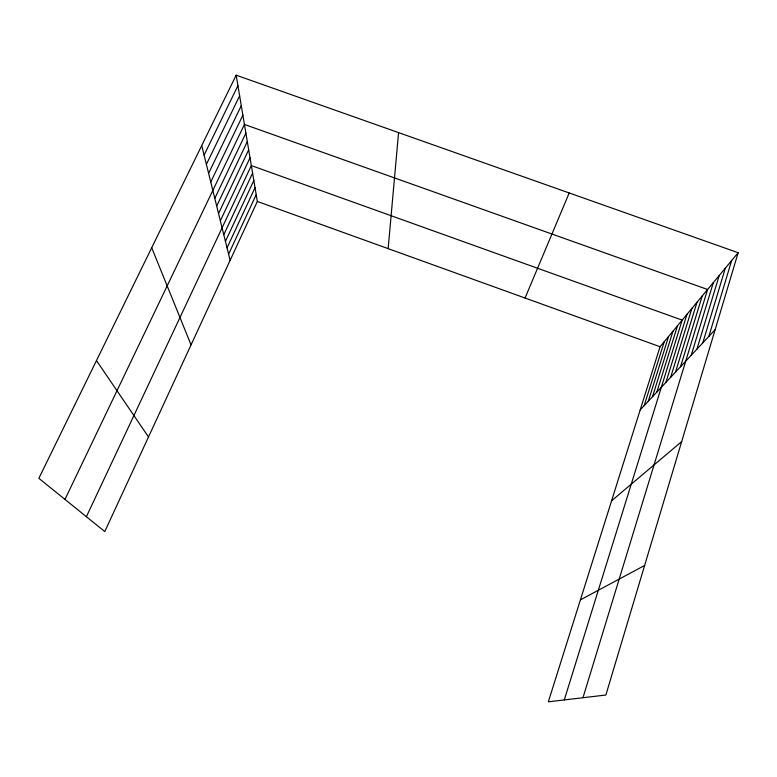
<?xml version="1.0" encoding="UTF-8"?>
<svg xmlns="http://www.w3.org/2000/svg" width="777" height="777" viewBox="0 0 777 777"><rect width="100%" height="100%" fill="white"/><g stroke="black" fill="none" stroke-linecap="round" stroke-linejoin="round"><path stroke-width="1.17" d="M388.15 248.64L398.572 132.614M738.15 252.71L605.885 695.017L548.329 701.816L660.071 346.727L738.15 252.71L236.169 75.184L38.85 478.311L104.778 531.565L257.342 201.457L236.169 75.184M702.787 342.89L725.329 268.143M708.857 336.383L731.633 260.557M696.911 349.184L719.23 275.495M582.973 697.727L707.594 289.5L244.425 124.427L64.977 499.417M691.219 355.274L713.325 282.605M680.545 366.705L702.204 295.988M670.648 377.311L691.899 308.401M675.524 372.086L696.979 302.292M564.287 699.931L682.167 320.124L251.33 165.579L86.393 516.715M665.918 382.381L686.965 314.345M652.505 396.736L672.969 331.196M656.856 392.084L677.505 325.738M644.182 405.662L664.257 341.686M648.29 401.262L668.55 336.519M525.058 298.028L569.211 192.958M228.603 254.186L256.206 194.648M227.039 247.863L255.031 187.665M223.786 234.693L252.593 173.135M225.437 241.365L253.836 180.497M220.338 220.785L250.029 157.799M218.541 213.52L248.689 149.806M216.696 206.051L247.309 141.589M214.792 198.368L245.891 133.129M210.752 182.032L242.88 115.181M208.605 173.349L241.278 105.653M206.391 164.384L239.627 95.814M204.098 155.118L237.927 85.664M640.18 409.935L715.141 329.652M611.586 500.796L681.672 441.579M580.409 599.863L644.628 565.471M257.342 201.457L660.071 346.727M96.474 360.596L148.504 436.965M151.709 247.727L191.055 344.891M201.729 145.552L230.128 260.344"/></g></svg>
